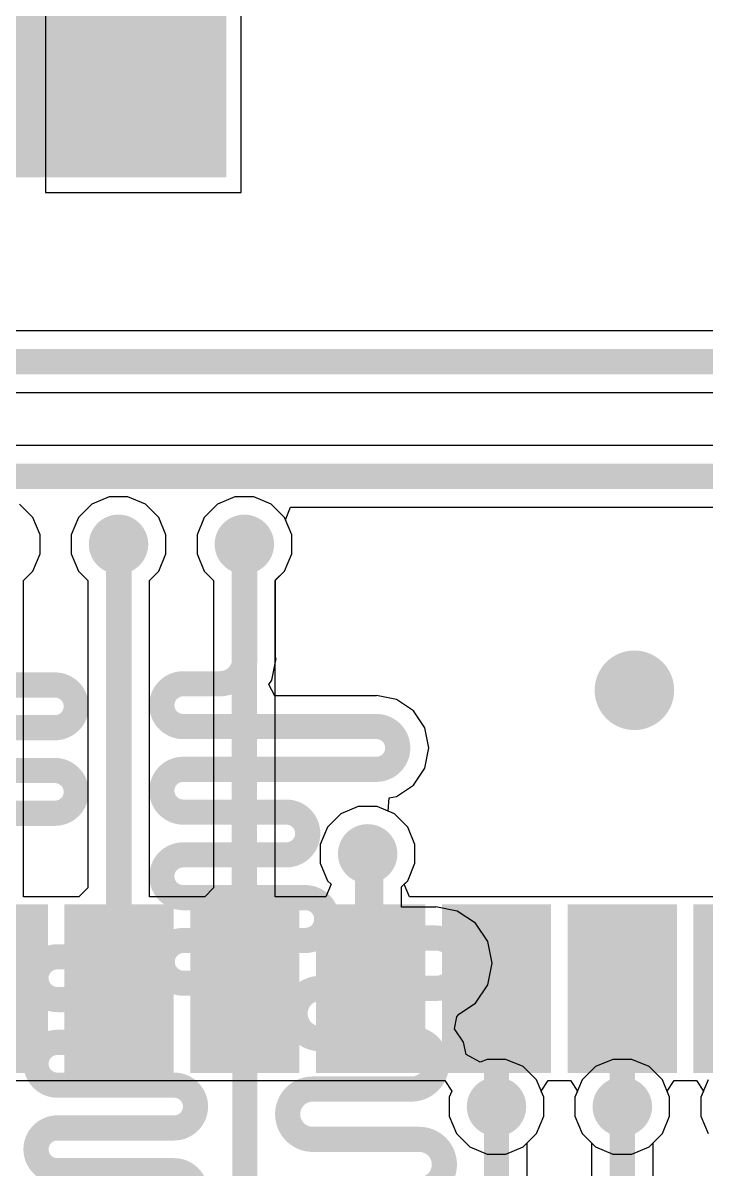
# Model space of a CAD drawing. Header units: millimetres. Extents: x -0.06 to 2.07, y -0.2 to 1.65.
# Drawn here: x 1.178 to 1.4495, y 0.5697 to 1.0252 of the extents above; entities that cross this region are included whole.
import ezdxf

# ---------------------------------------------------------------- set-up
doc = ezdxf.new("R2010")
doc.units = ezdxf.units.MM
doc.header["$MEASUREMENT"] = 0
for name, color, linetype in [('BottomLayer', 5, 'Continuous'), ('BottomSolder', 6, 'Continuous'), ('TopLayer', 1, 'Continuous'), ('TopPaste', 8, 'Continuous'), ('TopSolder', 216, 'Continuous'), ('ViaHoleLayer', 16, 'Continuous')]:
    doc.layers.add(name, color=color, linetype=linetype)

# ---------------------------------------------------------------- blocks, each defined once
blk = doc.blocks.new('41_SMD_M______5')
at = {"layer": 'TopLayer'}
for points in [[(-0.13189, 0.12244), (0.01378, 0.12244), (0.01378, -0.02323), (-0.13189, -0.02323)], [(-0.09252, -0.37913), (-0.09252, -0.32008), (-0.05709, -0.32008), (-0.05709, -0.37913)], [(-0.04252, -0.37913), (-0.04252, -0.32008), (-0.00709, -0.32008), (-0.00709, -0.37913)], [(0.00748, -0.37913), (0.00748, -0.32008), (0.04291, -0.32008), (0.04291, -0.37913)], [(0.05748, -0.37913), (0.05748, -0.32008), (0.09291, -0.32008), (0.09291, -0.37913)], [(0.10748, -0.37913), (0.10748, -0.32008), (0.14291, -0.32008), (0.14291, -0.37913)], [(0.15748, -0.37913), (0.15748, -0.32008), (0.19291, -0.32008), (0.19291, -0.37913)], [(0.20748, -0.37913), (0.20748, -0.32008), (0.24291, -0.32008), (0.24291, -0.37913)]]:
    blk.add_hatch(color=1, dxfattribs=at).paths.add_polyline_path(points)
at = {"layer": 'TopPaste'}
for points in [[(-0.13189, 0.12244), (0.01378, 0.12244), (0.01378, -0.02323), (-0.13189, -0.02323)], [(-0.09252, -0.37913), (-0.09252, -0.32008), (-0.05709, -0.32008), (-0.05709, -0.37913)], [(-0.04252, -0.37913), (-0.04252, -0.32008), (-0.00709, -0.32008), (-0.00709, -0.37913)], [(0.00748, -0.37913), (0.00748, -0.32008), (0.04291, -0.32008), (0.04291, -0.37913)], [(0.05748, -0.37913), (0.05748, -0.32008), (0.09291, -0.32008), (0.09291, -0.37913)], [(0.10748, -0.37913), (0.10748, -0.32008), (0.14291, -0.32008), (0.14291, -0.37913)], [(0.15748, -0.37913), (0.15748, -0.32008), (0.19291, -0.32008), (0.19291, -0.37913)], [(0.20748, -0.37913), (0.20748, -0.32008), (0.24291, -0.32008), (0.24291, -0.37913)]]:
    blk.add_hatch(color=8, dxfattribs=at).paths.add_polyline_path(points)
at = {"layer": 'TopSolder'}
for points in [[(-0.13589, 0.12644), (0.01778, 0.12644), (0.01778, -0.02723), (-0.13589, -0.02723)], [(-0.09652, -0.38313), (-0.09652, -0.31608), (-0.05309, -0.31608), (-0.05309, -0.38313)], [(-0.04652, -0.38313), (-0.04652, -0.31608), (-0.00309, -0.31608), (-0.00309, -0.38313)], [(0.00348, -0.38313), (0.00348, -0.31608), (0.04691, -0.31608), (0.04691, -0.38313)], [(0.05348, -0.38313), (0.05348, -0.31608), (0.09691, -0.31608), (0.09691, -0.38313)], [(0.10348, -0.38313), (0.10348, -0.31608), (0.14691, -0.31608), (0.14691, -0.38313)], [(0.15348, -0.38313), (0.15348, -0.31608), (0.19691, -0.31608), (0.19691, -0.38313)], [(0.20348, -0.38313), (0.20348, -0.31608), (0.24691, -0.31608), (0.24691, -0.38313)]]:
    blk.add_hatch(color=216, dxfattribs=at).paths.add_polyline_path(points)

msp = doc.modelspace()

# ---------------------------------------------------------------- hatches: boundary and pattern name
at = {"layer": 'BottomLayer'}
h = msp.add_hatch(color=5, dxfattribs=at)
edge = h.paths.add_edge_path()
edge.add_arc((1.216, 0.818), 0.01181, 0, 360)
h = msp.add_hatch(color=5, dxfattribs=at)
edge = h.paths.add_edge_path()
edge.add_arc((1.266, 0.818), 0.01181, 0, 360)
h = msp.add_hatch(color=5, dxfattribs=at)
edge = h.paths.add_edge_path()
edge.add_arc((1.421, 0.76), 0.01181, 0, 360)
h = msp.add_hatch(color=5, dxfattribs=at)
edge = h.paths.add_edge_path()
edge.add_arc((1.315, 0.695), 0.01181, 0, 360)
h = msp.add_hatch(color=5, dxfattribs=at)
edge = h.paths.add_edge_path()
edge.add_arc((1.3662, 0.59451), 0.01181, 0, 360)
h = msp.add_hatch(color=5, dxfattribs=at)
edge = h.paths.add_edge_path()
edge.add_arc((1.4162, 0.59451), 0.01181, 0, 360)
at = {"layer": 'BottomSolder'}
h = msp.add_hatch(color=6, dxfattribs=at)
edge = h.paths.add_edge_path()
edge.add_arc((1.421, 0.76), 0.01581, 0, 360)
at = {"layer": 'TopLayer'}
h = msp.add_hatch(color=1, dxfattribs=at)
edge = h.paths.add_edge_path()
edge.add_arc((1.216, 0.818), 0.01181, 0, 360)
h = msp.add_hatch(color=1, dxfattribs=at)
edge = h.paths.add_edge_path()
edge.add_arc((1.266, 0.818), 0.01181, 0, 360)
h = msp.add_hatch(color=1, dxfattribs=at)
edge = h.paths.add_edge_path()
edge.add_arc((1.421, 0.76), 0.01181, 0, 360)
h = msp.add_hatch(color=1, dxfattribs=at)
edge = h.paths.add_edge_path()
edge.add_arc((1.315, 0.695), 0.01181, 0, 360)
h = msp.add_hatch(color=1, dxfattribs=at)
edge = h.paths.add_edge_path()
edge.add_arc((1.3662, 0.59451), 0.01181, 0, 360)
h = msp.add_hatch(color=1, dxfattribs=at)
edge = h.paths.add_edge_path()
edge.add_arc((1.4162, 0.59451), 0.01181, 0, 360)
at = {"layer": 'TopSolder'}
h = msp.add_hatch(color=216, dxfattribs=at)
edge = h.paths.add_edge_path()
edge.add_arc((1.421, 0.76), 0.01581, 0, 360)
at = {"layer": 'ViaHoleLayer'}
h = msp.add_hatch(color=16, dxfattribs=at)
edge = h.paths.add_edge_path()
edge.add_arc((1.216, 0.818), 0.00591, 0, 360)
h = msp.add_hatch(color=16, dxfattribs=at)
edge = h.paths.add_edge_path()
edge.add_arc((1.266, 0.818), 0.00591, 0, 360)
h = msp.add_hatch(color=16, dxfattribs=at)
edge = h.paths.add_edge_path()
edge.add_arc((1.421, 0.76), 0.00591, 0, 360)
h = msp.add_hatch(color=16, dxfattribs=at)
edge = h.paths.add_edge_path()
edge.add_arc((1.315, 0.695), 0.00591, 0, 360)
h = msp.add_hatch(color=16, dxfattribs=at)
edge = h.paths.add_edge_path()
edge.add_arc((1.3662, 0.59451), 0.00591, 0, 360)
h = msp.add_hatch(color=16, dxfattribs=at)
edge = h.paths.add_edge_path()
edge.add_arc((1.4162, 0.59451), 0.00591, 0, 360)

# ---------------------------------------------------------------- linework, layer by layer
at = {"layer": 'BottomLayer'}
for p, q in [((1.52424, 0.90284), (1.13267, 0.90284)), ((1.12761, 0.87837), (1.52424, 0.87837)), ((1.595, 0.85724), (1.08937, 0.85724)), ((1.28232, 0.82776), (1.28437, 0.83276)), ((1.28437, 0.83276), (1.58993, 0.83276)), ((1.28481, 0.82174), (1.28232, 0.82776)), ((1.28481, 0.81426), (1.28481, 0.82174)), ((1.28195, 0.80734), (1.28481, 0.81426)), ((1.27843, 0.80383), (1.28195, 0.80734)), ((1.27843, 0.77259), (1.27843, 0.80383)), ((1.27692, 0.764), (1.27863, 0.77259)), ((1.27863, 0.77259), (1.27843, 0.77259)), ((1.27574, 0.76223), (1.27692, 0.764)), ((1.27809, 0.75782), (1.27574, 0.76223)), ((1.31845, 0.75782), (1.27809, 0.75782)), ((1.32645, 0.7564), (1.31845, 0.75799)), ((1.31845, 0.75799), (1.31845, 0.75782)), ((1.33323, 0.75187), (1.32645, 0.7564)), ((1.33776, 0.74508), (1.33323, 0.75187)), ((1.33935, 0.73709), (1.33776, 0.74508)), ((1.33776, 0.72909), (1.33935, 0.73709)), ((1.33323, 0.72231), (1.33776, 0.72909)), ((1.32645, 0.71777), (1.33323, 0.72231)), ((1.32309, 0.71201), (1.32361, 0.71721)), ((1.32361, 0.71721), (1.32645, 0.71777)), ((1.32566, 0.71095), (1.32309, 0.71201)), ((1.33095, 0.70566), (1.32566, 0.71095)), ((1.33381, 0.69874), (1.33095, 0.70566)), ((1.33381, 0.69126), (1.33381, 0.69874)), ((1.33095, 0.68434), (1.33381, 0.69126)), ((1.32843, 0.68183), (1.33095, 0.68434)), ((1.32843, 0.67378), (1.32843, 0.68183)), ((1.34203, 0.67378), (1.32843, 0.67378)), ((1.35061, 0.67226), (1.34203, 0.67397)), ((1.34203, 0.67397), (1.34203, 0.67378)), ((1.35789, 0.6674), (1.35061, 0.67226)), ((1.36275, 0.66012), (1.35789, 0.6674)), ((1.36446, 0.65154), (1.36275, 0.66012)), ((1.36275, 0.64296), (1.36446, 0.65154)), ((1.35789, 0.63568), (1.36275, 0.64296)), ((1.35124, 0.63124), (1.35789, 0.63568)), ((1.34952, 0.6255), (1.3505, 0.63029)), ((1.3505, 0.63029), (1.35124, 0.63124)), ((1.35311, 0.62012), (1.34952, 0.6255)), ((1.35408, 0.61526), (1.35311, 0.62012)), ((1.35965, 0.61216), (1.35408, 0.61526)), ((1.36246, 0.61332), (1.35965, 0.61216)), ((1.36994, 0.61332), (1.36246, 0.61332)), ((1.37685, 0.61046), (1.36994, 0.61332)), ((1.38214, 0.60517), (1.37685, 0.61046)), ((1.40554, 0.61046), (1.40025, 0.60517)), ((1.41246, 0.61332), (1.40554, 0.61046)), ((1.41994, 0.61332), (1.41246, 0.61332)), ((1.42685, 0.61046), (1.41994, 0.61332)), ((1.43214, 0.60517), (1.42685, 0.61046)), ((1.38501, 0.59825), (1.38214, 0.60517)), ((1.40025, 0.60517), (1.39739, 0.59825)), ((1.43501, 0.59825), (1.43214, 0.60517)), ((1.45025, 0.60517), (1.44739, 0.59825)), ((1.38501, 0.59077), (1.38501, 0.59825)), ((1.39739, 0.59825), (1.39739, 0.59077)), ((1.43501, 0.59077), (1.43501, 0.59825)), ((1.44739, 0.59825), (1.44739, 0.59077)), ((1.38214, 0.58386), (1.38501, 0.59077)), ((1.39739, 0.59077), (1.40025, 0.58386)), ((1.43214, 0.58386), (1.43501, 0.59077)), ((1.44739, 0.59077), (1.45025, 0.58386)), ((1.37843, 0.58014), (1.38214, 0.58386)), ((1.40025, 0.58386), (1.40396, 0.58014)), ((1.42843, 0.58014), (1.43214, 0.58386)), ((1.37843, 0.56504), (1.37843, 0.58014)), ((1.40396, 0.58014), (1.40396, 0.5654)), ((1.42843, 0.41935), (1.42843, 0.58014))]:
    msp.add_line(p, q, dxfattribs=at)
at = {"layer": 'BottomLayer', "const_width": 0.01}
for points in [[(1.12761, 0.89061), (1.53861, 0.89061)], [(1.075, 0.845), (1.595, 0.845)], [(1.2162, 0.70345), (1.2162, 0.818)], [(1.2662, 0.79662), (1.2662, 0.818)], [(1.2662, 0.77259), (1.2662, 0.79662)], [(1.1417, 0.76211), (1.1907, 0.76211)], [(1.2417, 0.76259), (1.2562, 0.76259)], [(1.1412, 0.74511), (1.1907, 0.74511)], [(1.2417, 0.74559), (1.31845, 0.74559)], [(1.2417, 0.72859), (1.31845, 0.72859)], [(1.1412, 0.72811), (1.1907, 0.72811)], [(1.1412, 0.71111), (1.1907, 0.71111)], [(1.2417, 0.71159), (1.28269, 0.71159)], [(1.2162, 0.66408), (1.2162, 0.70345)], [(1.2417, 0.69459), (1.28269, 0.69459)], [(1.3162, 0.69304), (1.3162, 0.6938)], [(1.3162, 0.67154), (1.3162, 0.69304)], [(1.2417, 0.67759), (1.29024, 0.67759)], [(1.24187, 0.66059), (1.29024, 0.66059)], [(1.3262, 0.66154), (1.34203, 0.66154)], [(1.1917, 0.65408), (1.2062, 0.65408)], [(1.24187, 0.64359), (1.2562, 0.64359)], [(1.29615, 0.64154), (1.34203, 0.64154)], [(1.1917, 0.63708), (1.21275, 0.63708)], [(1.2662, 0.62858), (1.2662, 0.63359)], [(1.2662, 0.5098), (1.2662, 0.62858)], [(1.1917, 0.62008), (1.21275, 0.62008)], [(1.29615, 0.62154), (1.33239, 0.62154)], [(1.1917, 0.60308), (1.23808, 0.60308)], [(1.2932, 0.60154), (1.33239, 0.60154)], [(1.3662, 0.579), (1.3662, 0.59451)], [(1.4162, 0.41935), (1.4162, 0.59451)], [(1.1917, 0.58608), (1.23808, 0.58608)], [(1.2932, 0.58154), (1.33549, 0.58154)], [(1.3662, 0.5628), (1.3662, 0.579)], [(1.1917, 0.56908), (1.23808, 0.56908)]]:
    msp.add_lwpolyline(points, dxfattribs=at)
at = {"layer": 'BottomLayer', "const_width": 0.005}
for points in [[(1.2137, 0.818, 1), (1.2187, 0.818, 1)], [(1.2637, 0.818, 1), (1.2687, 0.818, 1)], [(1.2637, 0.79662, 1), (1.2687, 0.79662, 1)], [(1.2637, 0.79662, 1), (1.2687, 0.79662, 1)], [(1.2637, 0.77259, 1), (1.2687, 0.77259, 1)], [(1.2637, 0.77259, 1), (1.2687, 0.77259, 1)], [(1.1882, 0.76211, 1), (1.1932, 0.76211, 1)], [(1.1882, 0.76211, 1), (1.1932, 0.76211, 1)], [(1.2392, 0.76259, 1), (1.2442, 0.76259, 1)], [(1.2392, 0.76259, 1), (1.2442, 0.76259, 1)], [(1.2537, 0.76259, 1), (1.2587, 0.76259, 1)], [(1.2537, 0.76259, 1), (1.2587, 0.76259, 1)], [(1.1882, 0.74511, 1), (1.1932, 0.74511, 1)], [(1.1882, 0.74511, 1), (1.1932, 0.74511, 1)], [(1.2392, 0.74559, 1), (1.2442, 0.74559, 1)], [(1.2392, 0.74559, 1), (1.2442, 0.74559, 1)], [(1.31595, 0.74559, 1), (1.32095, 0.74559, 1)], [(1.31595, 0.74559, 1), (1.32095, 0.74559, 1)], [(1.2392, 0.72859, 1), (1.2442, 0.72859, 1)], [(1.2392, 0.72859, 1), (1.2442, 0.72859, 1)], [(1.31595, 0.72859, 1), (1.32095, 0.72859, 1)], [(1.31595, 0.72859, 1), (1.32095, 0.72859, 1)], [(1.1882, 0.72811, 1), (1.1932, 0.72811, 1)], [(1.1882, 0.72811, 1), (1.1932, 0.72811, 1)], [(1.1882, 0.71111, 1), (1.1932, 0.71111, 1)], [(1.1882, 0.71111, 1), (1.1932, 0.71111, 1)], [(1.2392, 0.71159, 1), (1.2442, 0.71159, 1)], [(1.2392, 0.71159, 1), (1.2442, 0.71159, 1)], [(1.28019, 0.71159, 1), (1.28519, 0.71159, 1)], [(1.28019, 0.71159, 1), (1.28519, 0.71159, 1)], [(1.2137, 0.70345, 1), (1.2187, 0.70345, 1)], [(1.2137, 0.70345, 1), (1.2187, 0.70345, 1)], [(1.2392, 0.69459, 1), (1.2442, 0.69459, 1)], [(1.2392, 0.69459, 1), (1.2442, 0.69459, 1)], [(1.28019, 0.69459, 1), (1.28519, 0.69459, 1)], [(1.28019, 0.69459, 1), (1.28519, 0.69459, 1)], [(1.3137, 0.6938, 1), (1.3187, 0.6938, 1)], [(1.3137, 0.69304, 1), (1.3187, 0.69304, 1)], [(1.3137, 0.69304, 1), (1.3187, 0.69304, 1)], [(1.2392, 0.67759, 1), (1.2442, 0.67759, 1)], [(1.2392, 0.67759, 1), (1.2442, 0.67759, 1)], [(1.28774, 0.67759, 1), (1.29274, 0.67759, 1)], [(1.28774, 0.67759, 1), (1.29274, 0.67759, 1)], [(1.3137, 0.67154, 1), (1.3187, 0.67154, 1)], [(1.3137, 0.67154, 1), (1.3187, 0.67154, 1)], [(1.2137, 0.66408, 1), (1.2187, 0.66408, 1)], [(1.2137, 0.66408, 1), (1.2187, 0.66408, 1)], [(1.23937, 0.66059, 1), (1.24437, 0.66059, 1)], [(1.23937, 0.66059, 1), (1.24437, 0.66059, 1)], [(1.28774, 0.66059, 1), (1.29274, 0.66059, 1)], [(1.28774, 0.66059, 1), (1.29274, 0.66059, 1)], [(1.3237, 0.66154, 1), (1.3287, 0.66154, 1)], [(1.3237, 0.66154, 1), (1.3287, 0.66154, 1)], [(1.33953, 0.66154, 1), (1.34453, 0.66154, 1)], [(1.33953, 0.66154, 1), (1.34453, 0.66154, 1)], [(1.1892, 0.65408, 1), (1.1942, 0.65408, 1)], [(1.1892, 0.65408, 1), (1.1942, 0.65408, 1)], [(1.2037, 0.65408, 1), (1.2087, 0.65408, 1)], [(1.2037, 0.65408, 1), (1.2087, 0.65408, 1)], [(1.23937, 0.64359, 1), (1.24437, 0.64359, 1)], [(1.23937, 0.64359, 1), (1.24437, 0.64359, 1)], [(1.2537, 0.64359, 1), (1.2587, 0.64359, 1)], [(1.2537, 0.64359, 1), (1.2587, 0.64359, 1)], [(1.29365, 0.64154, 1), (1.29865, 0.64154, 1)], [(1.29365, 0.64154, 1), (1.29865, 0.64154, 1)], [(1.33953, 0.64154, 1), (1.34453, 0.64154, 1)], [(1.33953, 0.64154, 1), (1.34453, 0.64154, 1)], [(1.1892, 0.63708, 1), (1.1942, 0.63708, 1)], [(1.1892, 0.63708, 1), (1.1942, 0.63708, 1)], [(1.21025, 0.63708, 1), (1.21525, 0.63708, 1)], [(1.21025, 0.63708, 1), (1.21525, 0.63708, 1)], [(1.2637, 0.63359, 1), (1.2687, 0.63359, 1)], [(1.2637, 0.63359, 1), (1.2687, 0.63359, 1)], [(1.2637, 0.62858, 1), (1.2687, 0.62858, 1)], [(1.2637, 0.62858, 1), (1.2687, 0.62858, 1)], [(1.1892, 0.62008, 1), (1.1942, 0.62008, 1)], [(1.1892, 0.62008, 1), (1.1942, 0.62008, 1)], [(1.21025, 0.62008, 1), (1.21525, 0.62008, 1)], [(1.21025, 0.62008, 1), (1.21525, 0.62008, 1)], [(1.29365, 0.62154, 1), (1.29865, 0.62154, 1)], [(1.29365, 0.62154, 1), (1.29865, 0.62154, 1)], [(1.32989, 0.62154, 1), (1.33489, 0.62154, 1)], [(1.32989, 0.62154, 1), (1.33489, 0.62154, 1)], [(1.1892, 0.60308, 1), (1.1942, 0.60308, 1)], [(1.1892, 0.60308, 1), (1.1942, 0.60308, 1)], [(1.23558, 0.60308, 1), (1.24058, 0.60308, 1)], [(1.23558, 0.60308, 1), (1.24058, 0.60308, 1)], [(1.2907, 0.60154, 1), (1.2957, 0.60154, 1)], [(1.2907, 0.60154, 1), (1.2957, 0.60154, 1)], [(1.32989, 0.60154, 1), (1.33489, 0.60154, 1)], [(1.32989, 0.60154, 1), (1.33489, 0.60154, 1)], [(1.3637, 0.59451, 1), (1.3687, 0.59451, 1)], [(1.4137, 0.59451, 1), (1.4187, 0.59451, 1)], [(1.1892, 0.58608, 1), (1.1942, 0.58608, 1)], [(1.1892, 0.58608, 1), (1.1942, 0.58608, 1)], [(1.23558, 0.58608, 1), (1.24058, 0.58608, 1)], [(1.23558, 0.58608, 1), (1.24058, 0.58608, 1)], [(1.2907, 0.58154, 1), (1.2957, 0.58154, 1)], [(1.2907, 0.58154, 1), (1.2957, 0.58154, 1)], [(1.33299, 0.58154, 1), (1.33799, 0.58154, 1)], [(1.33299, 0.58154, 1), (1.33799, 0.58154, 1)], [(1.3637, 0.579, 1), (1.3687, 0.579, 1)], [(1.3637, 0.579, 1), (1.3687, 0.579, 1)], [(1.1892, 0.56908, 1), (1.1942, 0.56908, 1)], [(1.1892, 0.56908, 1), (1.1942, 0.56908, 1)], [(1.23558, 0.56908, 1), (1.24058, 0.56908, 1)], [(1.23558, 0.56908, 1), (1.24058, 0.56908, 1)]]:
    msp.add_lwpolyline(points, format="xyb", close=True, dxfattribs=at)
at = {"layer": 'BottomLayer', "const_width": 0.01}
for points in [[(1.2662, 0.77259, -0.414214), (1.2562, 0.76259)], [(1.1907, 0.76211, -1), (1.1907, 0.74511)], [(1.2417, 0.74559, -1), (1.2417, 0.76259)], [(1.31845, 0.74559, -1), (1.31845, 0.72859)], [(1.2417, 0.71159, -1), (1.2417, 0.72859)], [(1.1907, 0.72811, -1), (1.1907, 0.71111)], [(1.28269, 0.71159, -1), (1.28269, 0.69459)], [(1.2417, 0.67759, -1), (1.2417, 0.69459)], [(1.29024, 0.67759, -1), (1.29024, 0.66059)], [(1.3262, 0.66154, -0.414214), (1.3162, 0.67154)], [(1.2162, 0.66408, -0.414214), (1.2062, 0.65408)], [(1.24187, 0.64359, -1), (1.24187, 0.66059)], [(1.34203, 0.66154, -1), (1.34203, 0.64154)], [(1.1917, 0.63708, -1), (1.1917, 0.65408)], [(1.2562, 0.64359, -0.414214), (1.2662, 0.63359)], [(1.29615, 0.62154, -1), (1.29615, 0.64154)], [(1.21275, 0.63708, -1), (1.21275, 0.62008)], [(1.1917, 0.60308, -1), (1.1917, 0.62008)], [(1.33239, 0.62154, -1), (1.33239, 0.60154)], [(1.23808, 0.60308, -1), (1.23808, 0.58608)], [(1.2932, 0.58154, -1), (1.2932, 0.60154)], [(1.1917, 0.56908, -1), (1.1917, 0.58608)], [(1.33549, 0.58154, -1), (1.33549, 0.56154)], [(1.23808, 0.56908, -1), (1.23808, 0.55208)]]:
    msp.add_lwpolyline(points, format="xyb", dxfattribs=at)
at = {"layer": 'TopLayer'}
for p, q in [((1.18694, 1.03561), (1.18694, 0.95777)), ((1.26478, 0.95777), (1.26478, 1.03561)), ((1.18694, 0.95777), (1.26478, 0.95777)), ((1.18195, 0.82866), (1.17666, 0.83395)), ((1.20534, 0.83395), (1.20005, 0.82866)), ((1.21226, 0.83681), (1.20534, 0.83395)), ((1.21974, 0.83681), (1.21226, 0.83681)), ((1.22666, 0.83395), (1.21974, 0.83681)), ((1.23195, 0.82866), (1.22666, 0.83395)), ((1.25534, 0.83395), (1.25005, 0.82866)), ((1.26226, 0.83681), (1.25534, 0.83395)), ((1.26974, 0.83681), (1.26226, 0.83681)), ((1.27666, 0.83395), (1.26974, 0.83681)), ((1.28195, 0.82866), (1.27666, 0.83395)), ((1.18481, 0.82174), (1.18195, 0.82866)), ((1.20005, 0.82866), (1.19719, 0.82174)), ((1.23481, 0.82174), (1.23195, 0.82866)), ((1.25005, 0.82866), (1.24719, 0.82174)), ((1.28481, 0.82174), (1.28195, 0.82866)), ((1.18481, 0.81426), (1.18481, 0.82174)), ((1.19719, 0.82174), (1.19719, 0.81426)), ((1.23481, 0.81426), (1.23481, 0.82174)), ((1.24719, 0.82174), (1.24719, 0.81426)), ((1.28481, 0.81426), (1.28481, 0.82174)), ((1.18195, 0.80734), (1.18481, 0.81426)), ((1.19719, 0.81426), (1.20005, 0.80734)), ((1.23195, 0.80734), (1.23481, 0.81426)), ((1.24719, 0.81426), (1.25005, 0.80734)), ((1.28195, 0.80734), (1.28481, 0.81426)), ((1.17824, 0.80363), (1.18195, 0.80734)), ((1.20005, 0.80734), (1.20376, 0.80363)), ((1.22824, 0.80363), (1.23195, 0.80734)), ((1.25005, 0.80734), (1.25376, 0.80363)), ((1.27824, 0.80363), (1.28195, 0.80734)), ((1.17824, 0.67792), (1.17824, 0.80363)), ((1.20376, 0.80363), (1.20376, 0.68146)), ((1.22824, 0.67792), (1.22824, 0.80363)), ((1.25376, 0.80363), (1.25376, 0.68146)), ((1.27824, 0.67792), (1.27824, 0.80363)), ((1.30434, 0.71095), (1.29905, 0.70566)), ((1.31126, 0.71381), (1.30434, 0.71095)), ((1.31874, 0.71381), (1.31126, 0.71381)), ((1.32566, 0.71095), (1.31874, 0.71381)), ((1.33095, 0.70566), (1.32566, 0.71095)), ((1.29905, 0.70566), (1.29619, 0.69874)), ((1.33381, 0.69874), (1.33095, 0.70566)), ((1.29619, 0.69874), (1.29619, 0.69126)), ((1.33381, 0.69126), (1.33381, 0.69874)), ((1.29619, 0.69126), (1.29905, 0.68434)), ((1.33095, 0.68434), (1.33381, 0.69126)), ((1.29905, 0.68434), (1.30048, 0.68292)), ((1.32952, 0.68292), (1.33095, 0.68434)), ((1.20376, 0.68146), (1.20023, 0.67792)), ((1.25376, 0.68146), (1.25023, 0.67792)), ((1.30048, 0.68292), (1.2984, 0.67792)), ((1.3316, 0.67792), (1.32952, 0.68292)), ((1.18648, 0.67792), (1.17824, 0.67792)), ((1.19148, 0.67792), (1.18648, 0.67792)), ((1.20023, 0.67792), (1.19148, 0.67792)), ((1.23648, 0.67792), (1.22824, 0.67792)), ((1.24148, 0.67792), (1.23648, 0.67792)), ((1.25023, 0.67792), (1.24148, 0.67792)), ((1.28648, 0.67792), (1.27824, 0.67792)), ((1.29148, 0.67792), (1.28648, 0.67792)), ((1.2984, 0.67792), (1.29148, 0.67792)), ((1.33648, 0.67792), (1.3316, 0.67792)), ((1.34148, 0.67792), (1.33648, 0.67792)), ((1.34591, 0.67792), (1.34148, 0.67792)), ((1.38648, 0.67792), (1.34591, 0.67792)), ((1.39148, 0.67792), (1.38648, 0.67792)), ((1.39591, 0.67792), (1.39148, 0.67792)), ((1.43648, 0.67792), (1.39591, 0.67792)), ((1.44148, 0.67792), (1.43648, 0.67792)), ((1.44591, 0.67792), (1.44148, 0.67792)), ((1.48648, 0.67792), (1.44591, 0.67792)), ((1.14591, 0.60487), (1.18648, 0.60487)), ((1.18648, 0.60487), (1.19091, 0.60487)), ((1.19091, 0.60487), (1.19591, 0.60487)), ((1.19591, 0.60487), (1.23648, 0.60487)), ((1.23648, 0.60487), (1.24091, 0.60487)), ((1.24091, 0.60487), (1.24591, 0.60487)), ((1.24591, 0.60487), (1.28648, 0.60487)), ((1.28648, 0.60487), (1.29091, 0.60487)), ((1.29091, 0.60487), (1.29591, 0.60487)), ((1.29591, 0.60487), (1.33648, 0.60487)), ((1.33648, 0.60487), (1.34091, 0.60487)), ((1.34091, 0.60487), (1.34562, 0.60487)), ((1.34562, 0.60487), (1.3484, 0.60071)), ((1.38399, 0.60071), (1.38677, 0.60487)), ((1.38677, 0.60487), (1.39091, 0.60487)), ((1.39091, 0.60487), (1.39562, 0.60487)), ((1.39562, 0.60487), (1.3984, 0.60071)), ((1.43399, 0.60071), (1.43677, 0.60487)), ((1.43677, 0.60487), (1.44091, 0.60487)), ((1.44091, 0.60487), (1.44562, 0.60487)), ((1.44562, 0.60487), (1.4484, 0.60071)), ((1.3484, 0.60071), (1.34739, 0.59825)), ((1.34739, 0.59825), (1.34739, 0.59077)), ((1.38501, 0.59825), (1.38399, 0.60071)), ((1.38501, 0.59077), (1.38501, 0.59825)), ((1.3984, 0.60071), (1.39739, 0.59825)), ((1.39739, 0.59825), (1.39739, 0.59077)), ((1.43501, 0.59825), (1.43399, 0.60071)), ((1.43501, 0.59077), (1.43501, 0.59825)), ((1.4484, 0.60071), (1.44739, 0.59825)), ((1.44739, 0.59825), (1.44739, 0.59077)), ((1.34739, 0.59077), (1.35025, 0.58386)), ((1.38214, 0.58386), (1.38501, 0.59077)), ((1.39739, 0.59077), (1.40025, 0.58386)), ((1.43214, 0.58386), (1.43501, 0.59077)), ((1.44739, 0.59077), (1.45025, 0.58386)), ((1.35025, 0.58386), (1.35554, 0.57856)), ((1.37685, 0.57856), (1.38214, 0.58386)), ((1.40025, 0.58386), (1.40554, 0.57856)), ((1.42685, 0.57856), (1.43214, 0.58386)), ((1.35554, 0.57856), (1.36246, 0.5757)), ((1.36994, 0.5757), (1.37685, 0.57856)), ((1.40554, 0.57856), (1.41246, 0.5757)), ((1.41994, 0.5757), (1.42685, 0.57856)), ((1.36246, 0.5757), (1.36994, 0.5757)), ((1.41246, 0.5757), (1.41994, 0.5757))]:
    msp.add_line(p, q, dxfattribs=at)
at = {"layer": 'TopLayer', "const_width": 0.01}
for points in [[(1.216, 0.64159), (1.216, 0.818)], [(1.266, 0.64159), (1.266, 0.818)], [(1.315, 0.64259), (1.315, 0.695)], [(1.3662, 0.59451), (1.3662, 0.64139)], [(1.4162, 0.59451), (1.4162, 0.64139)]]:
    msp.add_lwpolyline(points, dxfattribs=at)
at = {"layer": 'TopLayer', "const_width": 0.005}
for points in [[(1.2135, 0.818, 1), (1.2185, 0.818, 1)], [(1.2635, 0.818, 1), (1.2685, 0.818, 1)], [(1.3125, 0.695, 1), (1.3175, 0.695, 1)], [(1.3125, 0.64259, 1), (1.3175, 0.64259, 1)], [(1.2135, 0.64159, 1), (1.2185, 0.64159, 1)], [(1.2635, 0.64159, 1), (1.2685, 0.64159, 1)], [(1.3637, 0.64139, 1), (1.3687, 0.64139, 1)], [(1.4137, 0.64139, 1), (1.4187, 0.64139, 1)], [(1.3637, 0.59451, 1), (1.3687, 0.59451, 1)], [(1.4137, 0.59451, 1), (1.4187, 0.59451, 1)]]:
    msp.add_lwpolyline(points, format="xyb", close=True, dxfattribs=at)

# ---------------------------------------------------------------- block references
msp.add_blockref('41_SMD_M______5', (1.241, 0.991))

doc.saveas('drawing.dxf')
